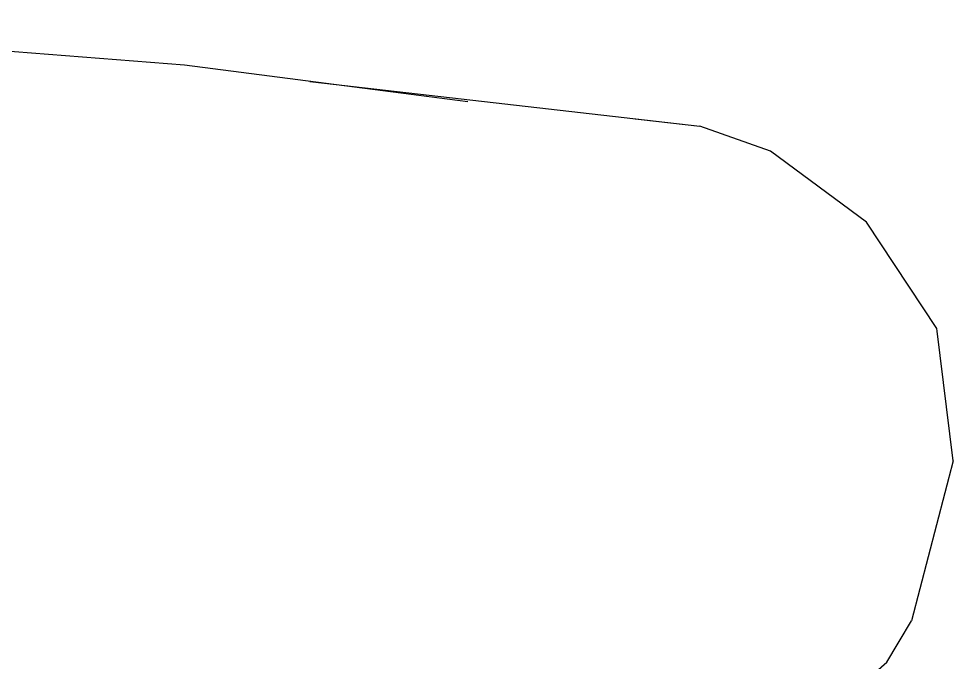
# Model space of a CAD drawing. Header units: millimetres. Extents: x 2336463 to 2579121, y 595385 to 778077.
# Drawn here: x 2526644.2 to 2526724.9, y 663948.3 to 664003.9 of the extents above; entities that cross this region are included whole.
import ezdxf

# ---------------------------------------------------------------- set-up
doc = ezdxf.new("R2010")
doc.units = ezdxf.units.MM
doc.header["$MEASUREMENT"] = 0
doc.linetypes.add('Wipeout_Contour', pattern=[1000, 0, -1000])
doc.layers.add('Интерьер - Мебель', color=7, linetype='Continuous')
doc.layers.add('Интерьер - Мебель_Ном._пера__62', color=7, linetype='Continuous', lineweight=25, true_color=0xaaaaaa)

msp = doc.modelspace()

# ---------------------------------------------------------------- wipeouts: each hides what was drawn before it
at = {"color": 254, "linetype": 'Wipeout_Contour', "lineweight": 0, "ltscale": 7837257.398106491}
msp.add_wipeout([(2526605.799, 664003.862), (2526658.565, 663999.861), (2526610.465, 664003.594)], dxfattribs=at).dxf.layer = 'Интерьер - Мебель'
at = {"color": 254, "linetype": 'Wipeout_Contour', "lineweight": 0, "ltscale": 7837283.910786951}
msp.add_wipeout([(2526601.043, 663996.336), (2526652.524, 663991.563), (2526655.489, 663996.765)], dxfattribs=at).dxf.layer = 'Интерьер - Мебель'
at = {"color": 254, "linetype": 'Wipeout_Contour', "lineweight": 0, "ltscale": 7837404.368980736}
msp.add_wipeout([(2526691.147, 663981.641), (2526668.658, 663981.313), (2526683.337, 663985.128)], dxfattribs=at).dxf.layer = 'Интерьер - Мебель'
at = {"color": 254, "linetype": 'Wipeout_Contour', "lineweight": 0, "ltscale": 7837205.871650025}
msp.add_wipeout([(2526649.496, 663968.499), (2526598.068, 663976.805), (2526599.671, 663964.683)], dxfattribs=at).dxf.layer = 'Интерьер - Мебель'

# ---------------------------------------------------------------- next in the draw order: wipeouts: each hides what was drawn before it
at = {"color": 254, "linetype": 'Wipeout_Contour', "lineweight": 0, "ltscale": 7837298.256100317}
msp.add_wipeout([(2526605.799, 664003.862), (2526655.489, 663996.765), (2526658.565, 663999.861)], dxfattribs=at).dxf.layer = 'Интерьер - Мебель'
at = {"color": 254, "linetype": 'Wipeout_Contour', "lineweight": 0, "ltscale": 7837252.211503025}
msp.add_wipeout([(2526598.068, 663976.805), (2526649.496, 663968.499), (2526644.249, 663980.283)], dxfattribs=at).dxf.layer = 'Интерьер - Мебель'
at = {"color": 254, "linetype": 'Wipeout_Contour', "lineweight": 0, "ltscale": 7837200.656662812}
msp.add_wipeout([(2526652.135, 663955.143), (2526599.671, 663964.683), (2526600.508, 663950.232)], dxfattribs=at).dxf.layer = 'Интерьер - Мебель'

# ---------------------------------------------------------------- next in the draw order: wipeouts: each hides what was drawn before it
at = {"color": 254, "linetype": 'Wipeout_Contour', "lineweight": 0, "ltscale": 7837242.457187766}
msp.add_wipeout([(2526601.043, 663996.336), (2526655.489, 663996.765), (2526605.799, 664003.862)], dxfattribs=at).dxf.layer = 'Интерьер - Мебель'
at = {"color": 254, "linetype": 'Wipeout_Contour', "lineweight": 0, "ltscale": 7837251.870712308}
msp.add_wipeout([(2526649.496, 663968.499), (2526599.671, 663964.683), (2526652.135, 663955.143)], dxfattribs=at).dxf.layer = 'Интерьер - Мебель'
at = {"color": 254, "linetype": 'Wipeout_Contour', "lineweight": 0, "ltscale": 7837189.69663118}
msp.add_wipeout([(2526600.508, 663950.232), (2526600.147, 663935.505), (2526651.799, 663940.62)], dxfattribs=at).dxf.layer = 'Интерьер - Мебель'

# ---------------------------------------------------------------- next in the draw order: wipeouts: each hides what was drawn before it
at = {"color": 254, "linetype": 'Wipeout_Contour', "lineweight": 0, "ltscale": 7837356.063474769}
msp.add_wipeout([(2526655.489, 663996.765), (2526652.524, 663991.563), (2526677.091, 663988.223)], dxfattribs=at).dxf.layer = 'Интерьер - Мебель'
at = {"color": 254, "linetype": 'Wipeout_Contour', "lineweight": 0, "ltscale": 7837392.519373332}
msp.add_wipeout([(2526649.496, 663968.499), (2526696.58, 663974.367), (2526691.147, 663981.641)], dxfattribs=at).dxf.layer = 'Интерьер - Мебель'
at = {"color": 254, "linetype": 'Wipeout_Contour', "lineweight": 0, "ltscale": 7837244.094105326}
msp.add_wipeout([(2526600.508, 663950.232), (2526651.799, 663940.62), (2526652.135, 663955.143)], dxfattribs=at).dxf.layer = 'Интерьер - Мебель'

# ---------------------------------------------------------------- next in the draw order: wipeouts: each hides what was drawn before it
at = {"color": 254, "linetype": 'Wipeout_Contour', "lineweight": 0, "ltscale": 7837382.319133157}
msp.add_wipeout([(2526679.844, 663993.586), (2526655.489, 663996.765), (2526677.091, 663988.223)], dxfattribs=at).dxf.layer = 'Интерьер - Мебель'
at = {"color": 254, "linetype": 'Wipeout_Contour', "lineweight": 0, "ltscale": 7837322.344423145}
msp.add_wipeout([(2526668.658, 663981.313), (2526644.249, 663980.283), (2526649.496, 663968.499)], dxfattribs=at).dxf.layer = 'Интерьер - Мебель'

# ---------------------------------------------------------------- next in the draw order: wipeouts: each hides what was drawn before it
at = {"color": 254, "linetype": 'Wipeout_Contour', "lineweight": 0, "ltscale": 7837368.064207359}
msp.add_wipeout([(2526679.844, 663993.586), (2526655.489, 663996.765), (2526658.565, 663999.861)], dxfattribs=at).dxf.layer = 'Интерьер - Мебель'
at = {"color": 254, "linetype": 'Wipeout_Contour', "lineweight": 0, "ltscale": 7837367.824963227}
msp.add_wipeout([(2526649.496, 663968.499), (2526691.147, 663981.641), (2526668.658, 663981.313)], dxfattribs=at).dxf.layer = 'Интерьер - Мебель'

# ---------------------------------------------------------------- next in the draw order: wipeouts: each hides what was drawn before it
at = {"color": 254, "linetype": 'Wipeout_Contour', "lineweight": 0, "ltscale": 7837393.94456221}
msp.add_wipeout([(2526679.844, 663993.586), (2526658.565, 663999.861), (2526683.021, 663996.669)], dxfattribs=at).dxf.layer = 'Интерьер - Мебель'
at = {"color": 254, "linetype": 'Wipeout_Contour', "lineweight": 0, "ltscale": 7837438.510962766}
msp.add_wipeout([(2526702.386, 663985.577), (2526683.337, 663985.128), (2526691.147, 663981.641)], dxfattribs=at).dxf.layer = 'Интерьер - Мебель'
at = {"color": 254, "linetype": 'Wipeout_Contour', "lineweight": 0, "ltscale": 7837396.456083009}
msp.add_wipeout([(2526652.135, 663955.143), (2526701.02, 663963.007), (2526696.58, 663974.367)], dxfattribs=at).dxf.layer = 'Интерьер - Мебель'

# ---------------------------------------------------------------- next in the draw order: linework, layer by layer
at = {"layer": 'Интерьер - Мебель_Ном._пера__62', "color": 253, "linetype": 'Continuous', "lineweight": 25, "true_color": 0xaaaaaa}
msp.add_line((2526658.565, 663999.861), (2526610.465, 664003.594), dxfattribs=at)

# ---------------------------------------------------------------- next in the draw order: wipeouts: each hides what was drawn before it
at = {"color": 254, "linetype": 'Wipeout_Contour', "lineweight": 0, "ltscale": 7837484.616028614}
msp.add_wipeout([(2526715.192, 663981.642), (2526702.386, 663985.577), (2526708.605, 663979.727)], dxfattribs=at).dxf.layer = 'Интерьер - Мебель'
at = {"color": 254, "linetype": 'Wipeout_Contour', "lineweight": 0, "ltscale": 7837374.57546212}
msp.add_wipeout([(2526659.263, 663984.105), (2526683.337, 663985.128), (2526668.658, 663981.313)], dxfattribs=at).dxf.layer = 'Интерьер - Мебель'
at = {"color": 254, "linetype": 'Wipeout_Contour', "lineweight": 0, "ltscale": 7837348.917725638}
msp.add_wipeout([(2526649.496, 663968.499), (2526652.135, 663955.143), (2526696.58, 663974.367)], dxfattribs=at).dxf.layer = 'Интерьер - Мебель'

# ---------------------------------------------------------------- next in the draw order: wipeouts: each hides what was drawn before it
at = {"color": 254, "linetype": 'Wipeout_Contour', "lineweight": 0, "ltscale": 7837485.990903988}
msp.add_wipeout([(2526702.386, 663985.577), (2526715.192, 663981.642), (2526707.537, 663988.647)], dxfattribs=at).dxf.layer = 'Интерьер - Мебель'
at = {"color": 254, "linetype": 'Wipeout_Contour', "lineweight": 0, "ltscale": 7837286.88243893}
msp.add_wipeout([(2526659.263, 663984.105), (2526617.983, 663983.526), (2526644.249, 663980.283)], dxfattribs=at).dxf.layer = 'Интерьер - Мебель'
at = {"color": 254, "linetype": 'Wipeout_Contour', "lineweight": 0, "ltscale": 7837396.003711551}
msp.add_wipeout([(2526652.135, 663955.143), (2526701.571, 663954.199), (2526701.02, 663963.007)], dxfattribs=at).dxf.layer = 'Интерьер - Мебель'

# ---------------------------------------------------------------- next in the draw order: wipeouts: each hides what was drawn before it
at = {"color": 254, "linetype": 'Wipeout_Contour', "lineweight": 0, "ltscale": 7837335.204450255}
msp.add_wipeout([(2526659.263, 663984.105), (2526644.249, 663980.283), (2526668.658, 663981.313)], dxfattribs=at).dxf.layer = 'Интерьер - Мебель'
at = {"color": 254, "linetype": 'Wipeout_Contour', "lineweight": 0, "ltscale": 7837453.169275079}
msp.add_wipeout([(2526708.605, 663979.727), (2526691.147, 663981.641), (2526696.58, 663974.367)], dxfattribs=at).dxf.layer = 'Интерьер - Мебель'
at = {"color": 254, "linetype": 'Wipeout_Contour', "lineweight": 0, "ltscale": 7837343.870072632}
msp.add_wipeout([(2526652.135, 663955.143), (2526651.799, 663940.62), (2526701.571, 663954.199)], dxfattribs=at).dxf.layer = 'Интерьер - Мебель'

# ---------------------------------------------------------------- next in the draw order: wipeouts: each hides what was drawn before it
at = {"color": 254, "linetype": 'Wipeout_Contour', "lineweight": 0, "ltscale": 7837461.208105803}
msp.add_wipeout([(2526702.386, 663985.577), (2526691.147, 663981.641), (2526708.605, 663979.727)], dxfattribs=at).dxf.layer = 'Интерьер - Мебель'
at = {"color": 254, "linetype": 'Wipeout_Contour', "lineweight": 0, "ltscale": 7837386.290898498}
msp.add_wipeout([(2526701.571, 663954.199), (2526651.799, 663940.62), (2526700.187, 663943.583)], dxfattribs=at).dxf.layer = 'Интерьер - Мебель'

# ---------------------------------------------------------------- next in the draw order: wipeouts: each hides what was drawn before it
at = {"color": 254, "linetype": 'Wipeout_Contour', "lineweight": 0, "ltscale": 7837491.340608747}
msp.add_wipeout([(2526715.192, 663981.642), (2526708.605, 663979.727), (2526713.233, 663971.091)], dxfattribs=at).dxf.layer = 'Интерьер - Мебель'

# ---------------------------------------------------------------- next in the draw order: wipeouts: each hides what was drawn before it
at = {"color": 254, "linetype": 'Wipeout_Contour', "lineweight": 0, "ltscale": 7837471.360355973}
msp.add_wipeout([(2526696.58, 663974.367), (2526713.233, 663971.091), (2526708.605, 663979.727)], dxfattribs=at).dxf.layer = 'Интерьер - Мебель'

# ---------------------------------------------------------------- next in the draw order: wipeouts: each hides what was drawn before it
at = {"color": 254, "linetype": 'Wipeout_Contour', "lineweight": 0, "ltscale": 7837501.041300789}
msp.add_wipeout([(2526713.233, 663971.091), (2526721.514, 663967.566), (2526715.192, 663981.642)], dxfattribs=at).dxf.layer = 'Интерьер - Мебель'

# ---------------------------------------------------------------- next in the draw order: wipeouts: each hides what was drawn before it
at = {"color": 254, "linetype": 'Wipeout_Contour', "lineweight": 0, "ltscale": 7837500.382500908}
msp.add_wipeout([(2526717.419, 663986.306), (2526707.537, 663988.647), (2526715.192, 663981.642)], dxfattribs=at).dxf.layer = 'Интерьер - Мебель'
at = {"color": 254, "linetype": 'Wipeout_Contour', "lineweight": 0, "ltscale": 7837460.299885411}
msp.add_wipeout([(2526713.233, 663971.091), (2526696.58, 663974.367), (2526701.02, 663963.007)], dxfattribs=at).dxf.layer = 'Интерьер - Мебель'

# ---------------------------------------------------------------- next in the draw order: wipeouts: each hides what was drawn before it
at = {"color": 254, "linetype": 'Wipeout_Contour', "lineweight": 0, "ltscale": 7837497.769410716}
msp.add_wipeout([(2526707.537, 663988.647), (2526717.419, 663986.306), (2526709.118, 663992.417)], dxfattribs=at).dxf.layer = 'Интерьер - Мебель'
at = {"color": 254, "linetype": 'Wipeout_Contour', "lineweight": 0, "ltscale": 7837459.194568731}
msp.add_wipeout([(2526715.373, 663959.065), (2526701.02, 663963.007), (2526701.571, 663954.199)], dxfattribs=at).dxf.layer = 'Интерьер - Мебель'

# ---------------------------------------------------------------- next in the draw order: wipeouts: each hides what was drawn before it
at = {"color": 254, "linetype": 'Wipeout_Contour', "lineweight": 0, "ltscale": 7837477.880563289}
msp.add_wipeout([(2526701.59, 663991.315), (2526702.753, 663993.588), (2526707.537, 663988.647)], dxfattribs=at).dxf.layer = 'Интерьер - Мебель'
at = {"color": 254, "linetype": 'Wipeout_Contour', "lineweight": 0, "ltscale": 7837473.924481107}
msp.add_wipeout([(2526701.02, 663963.007), (2526715.373, 663959.065), (2526713.233, 663971.091)], dxfattribs=at).dxf.layer = 'Интерьер - Мебель'

# ---------------------------------------------------------------- next in the draw order: wipeouts: each hides what was drawn before it
at = {"color": 254, "linetype": 'Wipeout_Contour', "lineweight": 0, "ltscale": 7837482.742533888}
msp.add_wipeout([(2526703.037, 663994.58), (2526702.753, 663993.588), (2526709.118, 663992.417)], dxfattribs=at).dxf.layer = 'Интерьер - Мебель'
at = {"color": 254, "linetype": 'Wipeout_Contour', "lineweight": 0, "ltscale": 7837455.878940774}
msp.add_wipeout([(2526691.716, 663987.611), (2526702.386, 663985.577), (2526698.355, 663989.335)], dxfattribs=at).dxf.layer = 'Интерьер - Мебель'
at = {"color": 254, "linetype": 'Wipeout_Contour', "lineweight": 0, "ltscale": 7837495.573491008}
msp.add_wipeout([(2526721.514, 663967.566), (2526713.233, 663971.091), (2526715.373, 663959.065)], dxfattribs=at).dxf.layer = 'Интерьер - Мебель'

# ---------------------------------------------------------------- next in the draw order: wipeouts: each hides what was drawn before it
at = {"color": 254, "linetype": 'Wipeout_Contour', "lineweight": 0, "ltscale": 7837472.322132773}
msp.add_wipeout([(2526701.59, 663991.315), (2526698.355, 663989.335), (2526707.537, 663988.647)], dxfattribs=at).dxf.layer = 'Интерьер - Мебель'
at = {"color": 254, "linetype": 'Wipeout_Contour', "lineweight": 0, "ltscale": 7837488.0126945}
msp.add_wipeout([(2526715.373, 663959.065), (2526714.311, 663949), (2526721.468, 663955.609)], dxfattribs=at).dxf.layer = 'Интерьер - Мебель'

# ---------------------------------------------------------------- next in the draw order: wipeouts: each hides what was drawn before it
at = {"color": 254, "linetype": 'Wipeout_Contour', "lineweight": 0, "ltscale": 7837471.691425569}
msp.add_wipeout([(2526707.537, 663988.647), (2526698.355, 663989.335), (2526702.386, 663985.577)], dxfattribs=at).dxf.layer = 'Интерьер - Мебель'
at = {"color": 254, "linetype": 'Wipeout_Contour', "lineweight": 0, "ltscale": 7837449.799686821}
msp.add_wipeout([(2526701.571, 663954.199), (2526700.187, 663943.583), (2526714.311, 663949)], dxfattribs=at).dxf.layer = 'Интерьер - Мебель'

# ---------------------------------------------------------------- next in the draw order: wipeouts: each hides what was drawn before it
at = {"color": 254, "linetype": 'Wipeout_Contour', "lineweight": 0, "ltscale": 7837484.959961281}
msp.add_wipeout([(2526702.753, 663993.588), (2526707.537, 663988.647), (2526709.118, 663992.417)], dxfattribs=at).dxf.layer = 'Интерьер - Мебель'
at = {"color": 254, "linetype": 'Wipeout_Contour', "lineweight": 0, "ltscale": 7837440.370120633}
msp.add_wipeout([(2526683.337, 663985.128), (2526702.386, 663985.577), (2526691.716, 663987.611)], dxfattribs=at).dxf.layer = 'Интерьер - Мебель'
at = {"color": 254, "linetype": 'Wipeout_Contour', "lineweight": 0, "ltscale": 7837467.624928813}
msp.add_wipeout([(2526701.571, 663954.199), (2526714.311, 663949), (2526715.373, 663959.065)], dxfattribs=at).dxf.layer = 'Интерьер - Мебель'

# ---------------------------------------------------------------- next in the draw order: wipeouts: each hides what was drawn before it
at = {"color": 254, "linetype": 'Wipeout_Contour', "lineweight": 0, "ltscale": 13062427.78584748}
msp.add_wipeout([(2526695.232, 663995.395), (2526683.021, 663996.669), (2526702.753, 663993.588), (2526703.037, 663994.58), (2526695.267, 663995.389)], dxfattribs=at).dxf.layer = 'Интерьер - Мебель'
at = {"color": 254, "linetype": 'Wipeout_Contour', "lineweight": 0, "ltscale": 7837498.787245372}
msp.add_wipeout([(2526715.373, 663959.065), (2526721.468, 663955.609), (2526721.514, 663967.566)], dxfattribs=at).dxf.layer = 'Интерьер - Мебель'
at = {"color": 254, "linetype": 'Wipeout_Contour', "lineweight": 0, "ltscale": 7837477.038662953}
msp.add_wipeout([(2526714.311, 663949), (2526712.377, 663943.622), (2526719.178, 663948.293)], dxfattribs=at).dxf.layer = 'Интерьер - Мебель'

# ---------------------------------------------------------------- next in the draw order: wipeouts: each hides what was drawn before it
at = {"color": 254, "linetype": 'Wipeout_Contour', "lineweight": 0, "ltscale": 7837455.45742104}
msp.add_wipeout([(2526702.753, 663993.588), (2526683.021, 663996.669), (2526701.59, 663991.315)], dxfattribs=at).dxf.layer = 'Интерьер - Мебель'
at = {"color": 254, "linetype": 'Wipeout_Contour', "lineweight": 0, "ltscale": 7837512.100093834}
msp.add_wipeout([(2526723.497, 663977.115), (2526715.192, 663981.642), (2526721.514, 663967.566)], dxfattribs=at).dxf.layer = 'Интерьер - Мебель'
at = {"color": 254, "linetype": 'Wipeout_Contour', "lineweight": 0, "ltscale": 7837488.299012058}
msp.add_wipeout([(2526714.311, 663949), (2526719.178, 663948.293), (2526721.468, 663955.609)], dxfattribs=at).dxf.layer = 'Интерьер - Мебель'

# ---------------------------------------------------------------- next in the draw order: wipeouts: each hides what was drawn before it
at = {"color": 254, "linetype": 'Wipeout_Contour', "lineweight": 0, "ltscale": 7837446.363377444}
msp.add_wipeout([(2526701.59, 663991.315), (2526679.844, 663993.586), (2526698.355, 663989.335)], dxfattribs=at).dxf.layer = 'Интерьер - Мебель'
at = {"color": 254, "linetype": 'Wipeout_Contour', "lineweight": 0, "ltscale": 7837513.332532743}
msp.add_wipeout([(2526715.192, 663981.642), (2526723.497, 663977.115), (2526717.419, 663986.306)], dxfattribs=at).dxf.layer = 'Интерьер - Мебель'
at = {"color": 254, "linetype": 'Wipeout_Contour', "lineweight": 0, "ltscale": 7837456.695478788}
msp.add_wipeout([(2526700.187, 663943.583), (2526712.377, 663943.622), (2526714.311, 663949)], dxfattribs=at).dxf.layer = 'Интерьер - Мебель'

# ---------------------------------------------------------------- next in the draw order: linework, layer by layer
at = {"layer": 'Интерьер - Мебель_Ном._пера__62', "color": 253, "linetype": 'Continuous', "lineweight": 25, "true_color": 0xaaaaaa}
msp.add_line((2526717.419, 663986.306), (2526709.118, 663992.417), dxfattribs=at)

# ---------------------------------------------------------------- next in the draw order: wipeouts: each hides what was drawn before it
at = {"color": 254, "linetype": 'Wipeout_Contour', "lineweight": 0, "ltscale": 7837436.029833158}
msp.add_wipeout([(2526679.844, 663993.586), (2526691.716, 663987.611), (2526698.355, 663989.335)], dxfattribs=at).dxf.layer = 'Интерьер - Мебель'
at = {"color": 254, "linetype": 'Wipeout_Contour', "lineweight": 0, "ltscale": 7837517.486053308}
msp.add_wipeout([(2526721.514, 663967.566), (2526724.909, 663965.695), (2526723.497, 663977.115)], dxfattribs=at).dxf.layer = 'Интерьер - Мебель'

# ---------------------------------------------------------------- next in the draw order: linework, layer by layer
at = {"layer": 'Интерьер - Мебель_Ном._пера__62', "color": 253, "linetype": 'Continuous', "lineweight": 25, "true_color": 0xaaaaaa}
msp.add_line((2526723.497, 663977.115), (2526717.419, 663986.306), dxfattribs=at)

# ---------------------------------------------------------------- next in the draw order: wipeouts: each hides what was drawn before it
at = {"color": 254, "linetype": 'Wipeout_Contour', "lineweight": 0, "ltscale": 7837416.748601985}
msp.add_wipeout([(2526691.716, 663987.611), (2526677.091, 663988.223), (2526683.337, 663985.128)], dxfattribs=at).dxf.layer = 'Интерьер - Мебель'
at = {"color": 254, "linetype": 'Wipeout_Contour', "lineweight": 0, "ltscale": 7837510.783417474}
msp.add_wipeout([(2526721.514, 663967.566), (2526721.468, 663955.609), (2526724.909, 663965.695)], dxfattribs=at).dxf.layer = 'Интерьер - Мебель'

# ---------------------------------------------------------------- next in the draw order: wipeouts: each hides what was drawn before it
at = {"color": 254, "linetype": 'Wipeout_Contour', "lineweight": 0, "ltscale": 7837384.025964576}
msp.add_wipeout([(2526677.091, 663988.223), (2526659.263, 663984.105), (2526683.337, 663985.128)], dxfattribs=at).dxf.layer = 'Интерьер - Мебель'
at = {"color": 254, "linetype": 'Wipeout_Contour', "lineweight": 0, "ltscale": 7837495.655645801}
msp.add_wipeout([(2526721.311, 663951.873), (2526719.178, 663948.293), (2526721.468, 663955.609)], dxfattribs=at).dxf.layer = 'Интерьер - Мебель'

# ---------------------------------------------------------------- next in the draw order: linework, layer by layer
at = {"layer": 'Интерьер - Мебель_Ном._пера__62', "color": 253, "linetype": 'Continuous', "lineweight": 25, "true_color": 0xaaaaaa}
msp.add_line((2526713.313, 663943.215), (2526719.178, 663948.293), dxfattribs=at)

# ---------------------------------------------------------------- next in the draw order: wipeouts: each hides what was drawn before it
at = {"color": 254, "linetype": 'Wipeout_Contour', "lineweight": 0, "ltscale": 7837297.361427381}
msp.add_wipeout([(2526652.524, 663991.563), (2526617.983, 663983.526), (2526659.263, 663984.105)], dxfattribs=at).dxf.layer = 'Интерьер - Мебель'
at = {"color": 254, "linetype": 'Wipeout_Contour', "lineweight": 0, "ltscale": 7837506.423244745}
msp.add_wipeout([(2526721.468, 663955.609), (2526721.311, 663951.873), (2526724.909, 663965.695)], dxfattribs=at).dxf.layer = 'Интерьер - Мебель'

# ---------------------------------------------------------------- next in the draw order: linework, layer by layer
at = {"layer": 'Интерьер - Мебель_Ном._пера__62', "color": 253, "linetype": 'Continuous', "lineweight": 25, "true_color": 0xaaaaaa}
for p, q in [((2526724.909, 663965.695), (2526723.497, 663977.115)), ((2526724.909, 663965.695), (2526721.311, 663951.873)), ((2526719.178, 663948.293), (2526721.311, 663951.873))]:
    msp.add_line(p, q, dxfattribs=at)

# ---------------------------------------------------------------- next in the draw order: wipeouts: each hides what was drawn before it
at = {"color": 254, "linetype": 'Wipeout_Contour', "lineweight": 0, "ltscale": 7837244.794298602}
msp.add_wipeout([(2526652.524, 663991.563), (2526601.043, 663996.336), (2526617.983, 663983.526)], dxfattribs=at).dxf.layer = 'Интерьер - Мебель'

# ---------------------------------------------------------------- next in the draw order: wipeouts: each hides what was drawn before it
at = {"color": 254, "linetype": 'Wipeout_Contour', "lineweight": 0, "ltscale": 7837356.388256665}
msp.add_wipeout([(2526677.091, 663988.223), (2526652.524, 663991.563), (2526659.263, 663984.105)], dxfattribs=at).dxf.layer = 'Интерьер - Мебель'

# ---------------------------------------------------------------- next in the draw order: wipeouts: each hides what was drawn before it
at = {"color": 254, "linetype": 'Wipeout_Contour', "lineweight": 0, "ltscale": 7837415.572589511}
msp.add_wipeout([(2526677.091, 663988.223), (2526691.716, 663987.611), (2526679.844, 663993.586)], dxfattribs=at).dxf.layer = 'Интерьер - Мебель'

# ---------------------------------------------------------------- next in the draw order: wipeouts: each hides what was drawn before it
at = {"color": 254, "linetype": 'Wipeout_Contour', "lineweight": 0, "ltscale": 7837434.068405522}
msp.add_wipeout([(2526683.021, 663996.669), (2526679.844, 663993.586), (2526701.59, 663991.315)], dxfattribs=at).dxf.layer = 'Интерьер - Мебель'

# ---------------------------------------------------------------- next in the draw order: wipeouts: each hides what was drawn before it
at = {"color": 254, "linetype": 'Wipeout_Contour', "lineweight": 0, "ltscale": 7837427.190340372}
msp.add_wipeout([(2526703.037, 663994.58), (2526669.378, 663998.45), (2526683.021, 663996.669)], dxfattribs=at).dxf.layer = 'Интерьер - Мебель'

# ---------------------------------------------------------------- next in the draw order: linework, layer by layer
at = {"layer": 'Интерьер - Мебель_Ном._пера__62', "color": 253, "linetype": 'Continuous', "lineweight": 25, "true_color": 0xaaaaaa}
for p, q in [((2526683.021, 663996.669), (2526658.565, 663999.861)), ((2526669.378, 663998.45), (2526703.037, 663994.58)), ((2526709.118, 663992.417), (2526703.037, 663994.58))]:
    msp.add_line(p, q, dxfattribs=at)

doc.saveas('drawing.dxf')
